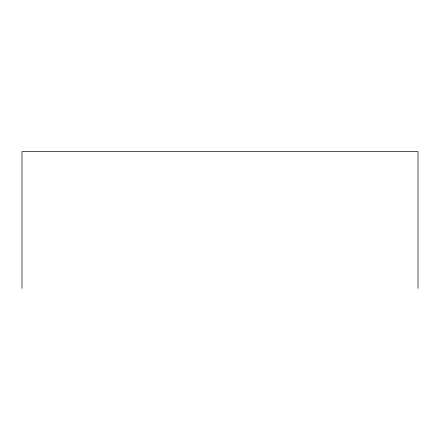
<?xml version="1.0" encoding="UTF-8"?>
<svg xmlns="http://www.w3.org/2000/svg" width="440" height="440" viewBox="0 0 440 440"><rect width="100%" height="100%" fill="white"/><g stroke="black" fill="none" stroke-linecap="round" stroke-linejoin="round"><path stroke-width="0.66" d="M418 288.37L418 151.63L22 151.63L22 288.37"/></g></svg>
